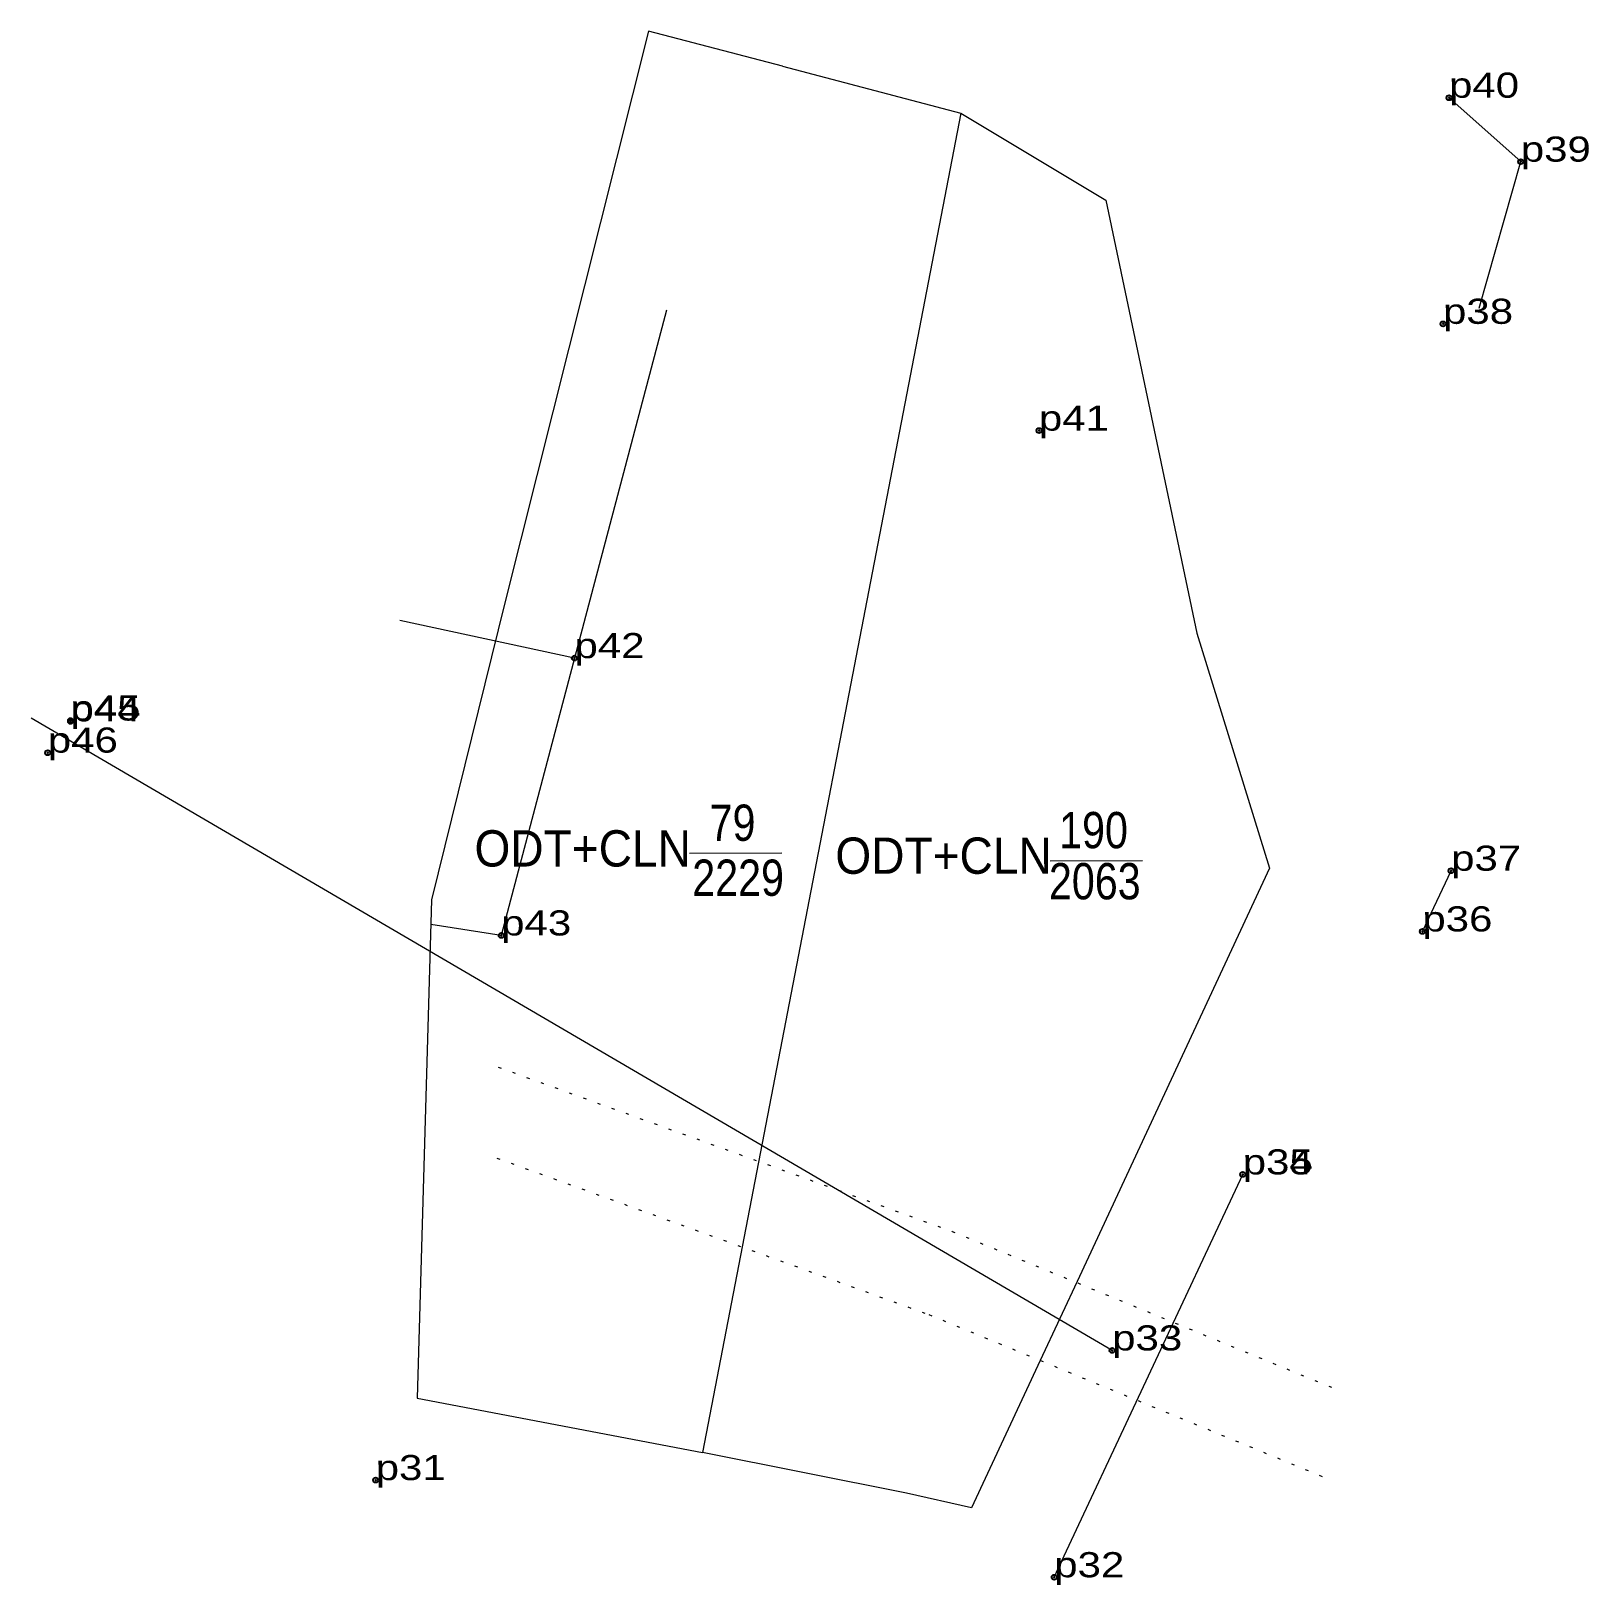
# Model space of a CAD drawing. Header units: metres. Extents: x 536452 to 536564, y 1838775 to 1838887.
import ezdxf
from ezdxf.enums import TextEntityAlignment as Align

# ---------------------------------------------------------------- set-up
doc = ezdxf.new("R2010")
doc.units = ezdxf.units.M
doc.header["$LTSCALE"] = 0.72
doc.header["$PDMODE"] = 32
doc.header["$PDSIZE"] = 0.36
doc.linetypes.add('DOTTED', pattern=[1.5, 0.3, -1.2])
for name, color, linetype, lineweight in [('10', 7, 'Continuous', 13), ('13', 7, 'Continuous', 13), ('36', 7, 'Continuous', 13), ('59', 7, 'DOTTED', 13)]:
    doc.layers.add(name, color=color, linetype=linetype, lineweight=lineweight)
doc.layers.add('12', color=7, linetype='Continuous')
doc.layers.add('7', color=7, linetype='Continuous')

msp = doc.modelspace()

# ---------------------------------------------------------------- linework, layer by layer
at = {"layer": '10'}
for p, q in [((536505.76, 1838884.21), (536518.52, 1838880.86)), ((536518.52, 1838880.86), (536500.02, 1838784.89)), ((536518.52, 1838880.86), (536528.92, 1838874.62)), ((536527.03, 1838797.52), (536524.22, 1838791.48)), ((536524.22, 1838791.48), (536519.29, 1838780.94)), ((536514.63, 1838781.99), (536500.02, 1838784.89)), ((536519.29, 1838780.94), (536514.63, 1838781.99))]:
    msp.add_line(p, q, dxfattribs=at)
for points in [[(536505.76, 1838884.21), (536496.15, 1838886.73), (536485.86, 1838845.78), (536480.61, 1838824.49), (536479.59, 1838788.8), (536500.02, 1838784.89)], [(536528.92, 1838874.62), (536535.44, 1838843.6), (536540.63, 1838826.77), (536527.03, 1838797.52)]]:
    msp.add_lwpolyline(points, dxfattribs=at)
at = {"layer": '13'}
for p, q in [((536499.08, 1838827.83), (536505.7, 1838827.86)), ((536524.93, 1838827.3), (536531.54, 1838827.32))]:
    msp.add_line(p, q, dxfattribs=at)
at = {"layer": '36'}
for p, q in [((536490.85, 1838841.81), (536478.35, 1838844.5)), ((536529.37, 1838792.21), (536451.93, 1838837.5)), ((536551.59, 1838822.23), (536553.65, 1838826.58)), ((536525.22, 1838775.96), (536538.72, 1838804.82))]:
    msp.add_line(p, q, dxfattribs=at)
for points in [[(536555.67, 1838866.89), (536558.64, 1838877.38), (536553.5, 1838881.96)], [(536497.44, 1838866.75), (536485.6, 1838821.94), (536480.55, 1838822.72)]]:
    msp.add_lwpolyline(points, dxfattribs=at)
at = {"layer": '59'}
for points in [[(536485.39, 1838812.51), (536517.91, 1838800.74), (536545.15, 1838789.54)], [(536485.29, 1838805.99), (536516.24, 1838794.78), (536544.65, 1838783.09)]]:
    msp.add_lwpolyline(points, dxfattribs=at)
at = {"layer": '7'}
for p in [(536553.5, 1838881.96), (536558.64, 1838877.38), (536553.07, 1838865.76), (536524.13, 1838858.11), (536490.85, 1838841.81), (536454.75, 1838837.34), (536454.75, 1838837.28), (536453.12, 1838835.03), (536553.65, 1838826.58), (536485.61, 1838821.94), (536551.59, 1838822.23), (536538.72, 1838804.82), (536529.37, 1838792.21), (536476.61, 1838782.92), (536525.22, 1838775.96)]:
    msp.add_point(p, dxfattribs=at)

# ---------------------------------------------------------------- texts
at = {"layer": '12', "width": 1.25}
for s, p in [('p40', (536553.5, 1838881.96)), ('p39', (536558.64, 1838877.38)), ('p38', (536553.07, 1838865.76)), ('p41', (536524.12, 1838858.11)), ('p42', (536490.85, 1838841.81)), ('p45', (536454.74, 1838837.34)), ('p44', (536454.75, 1838837.28)), ('p46', (536453.12, 1838835.04)), ('p37', (536553.65, 1838826.58)), ('p43', (536485.6, 1838821.94)), ('p36', (536551.59, 1838822.23)), ('p34', (536538.72, 1838804.82)), ('p35', (536538.72, 1838804.82)), ('p33', (536529.37, 1838792.21)), ('p31', (536476.61, 1838782.92)), ('p32', (536525.22, 1838775.96))]:
    msp.add_text(s, height=1.8, dxfattribs=at).set_placement(p)
at = {"layer": '13'}
for s, width, p in [('79', 0.85, (536502.175, 1838828.72)), ('190', 0.85, (536528.035, 1838828.19)), ('ODT+CLN', 0.95, (536491.44, 1838826.88)), ('ODT+CLN', 0.95, (536517.29, 1838826.36)), ('2229', 0.85, (536502.575, 1838824.78)), ('2063', 0.85, (536528.125, 1838824.53))]:
    msp.add_text(s, height=2.599, dxfattribs=dict(at, width=width)).set_placement(p, align=Align.CENTER)

doc.saveas('drawing.dxf')
